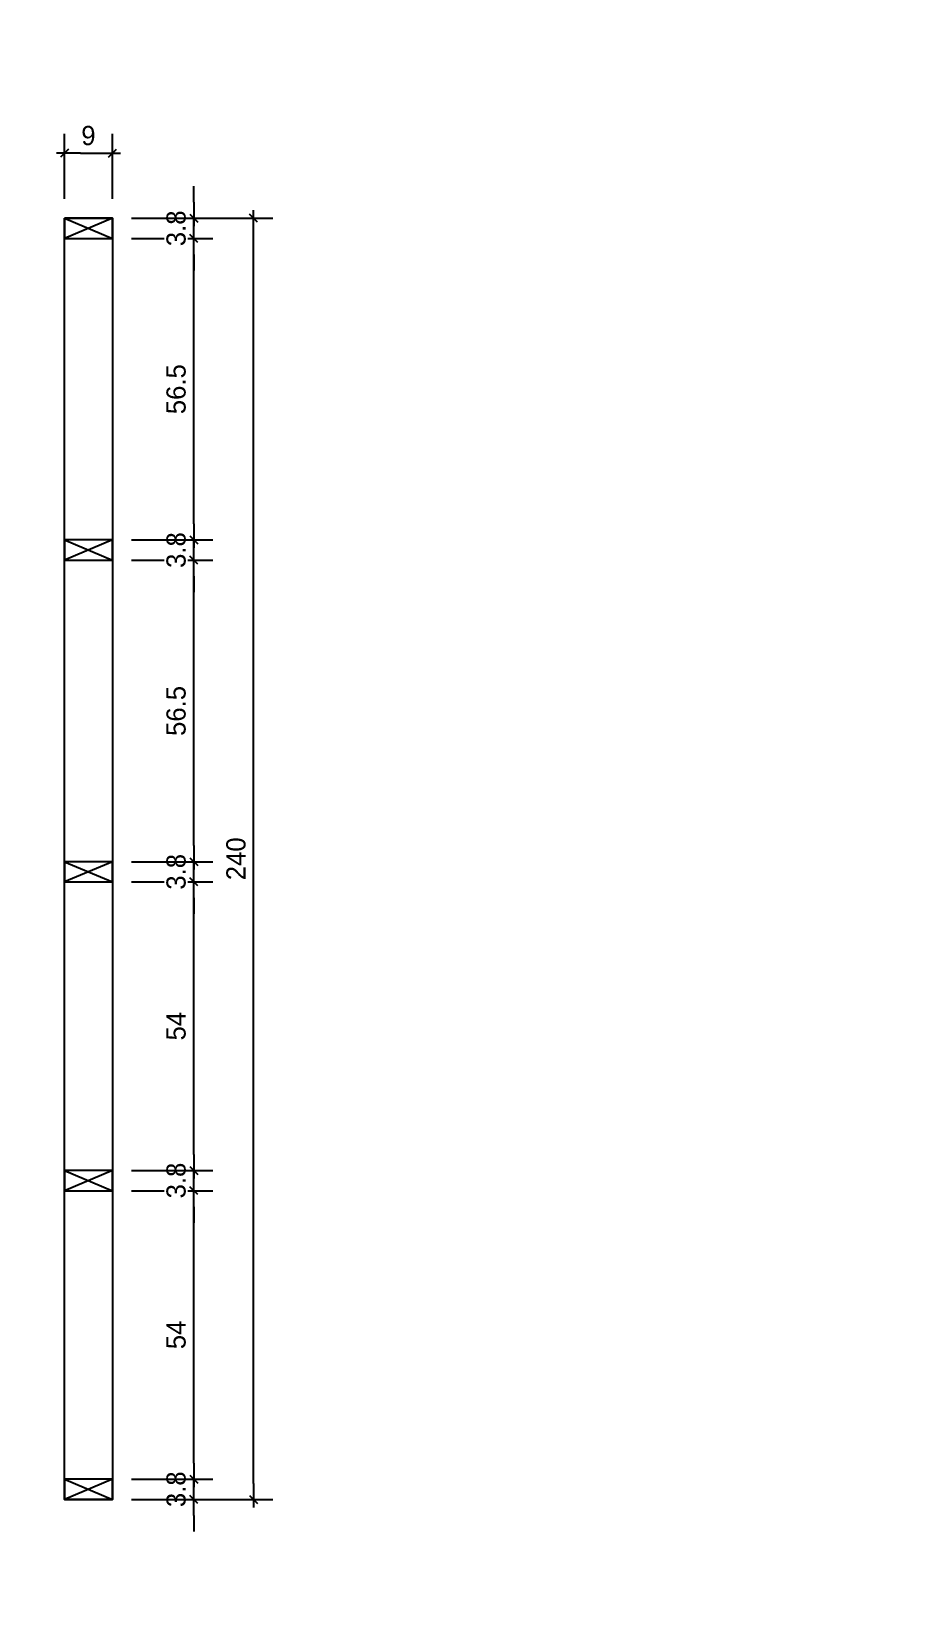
# Model space of a CAD drawing. Header units: millimetres. Extents: x 19458 to 19801, y 4351 to 4752.
# Drawn here: x 19561.114 to 19562.735, y 4504.776 to 4507.737 of the extents above; entities that cross this region are included whole.
import ezdxf

# ---------------------------------------------------------------- set-up
doc = ezdxf.new("R2010")
doc.units = ezdxf.units.MM
for name, color, linetype in [('0 @ 0.2', 7, 'Continuous'), ('cotas', 1, 'Continuous'), ('cotas @ 200', 1, 'Continuous'), ('cotas @ 300', 1, 'Continuous'), ('cotas @ 400', 1, 'Continuous'), ('cotas @ 500', 1, 'Continuous'), ('PANELES PARED', 2, 'Continuous')]:
    doc.layers.add(name, color=color, linetype=linetype)
doc.styles.add('century gothic', font='GOTHIC.TTF')
doc.styles.add('COTAS SMC', font='GOTHIC.TTF')
doc.dimstyles.new('ANOTATIVE 100 SMCONSTRUCCIONES', dxfattribs={"dimscale": 0, "dimtxt": 0.18, "dimasz": 0.15, "dimexe": 0.18, "dimexo": 0.09, "dimgap": 0.1, "dimtad": 1, "dimzin": 0, "dimdsep": 46, "dimtxsty": 'century gothic', "dimblk1": 'FLECHA1', "dimblk2": 'FLECHA1', "dimsah": 1, "dimcen": 0.18, "dimdle": 0.075, "dimclrd": 1, "dimclre": 1, "dimclrt": 2, "dimaunit": 1, "dimadec": 0, "dimazin": 0, "dimtfac": 0.7499999999999999, "dimtix": 1, "dimtmove": 2, "dimatfit": 3, "dimfxl": 0.09, "dimtvp": 1.5, "dimtfill": 1, "dimtolj": 1, "dimtzin": 0, "dimarcsym": 0})
doc.dimstyles.new('ANOTATIVE CM SMCONSTRUCCIONES', dxfattribs={"dimscale": 0, "dimtxt": 0.18, "dimasz": 0.15, "dimexe": 0.18, "dimexo": 0.18, "dimgap": 0.07, "dimtad": 1, "dimdec": 1, "dimlfac": 100, "dimdsep": 46, "dimtxsty": 'century gothic', "dimblk1": 'FLECHA1', "dimblk2": 'FLECHA1', "dimsah": 1, "dimcen": 0.18, "dimdle": 0.075, "dimclrd": 1, "dimclre": 1, "dimclrt": 2, "dimaunit": 1, "dimadec": 0, "dimazin": 2, "dimtfac": 0.7499999999999999, "dimtdec": 1, "dimtix": 1, "dimtmove": 2, "dimatfit": 3, "dimfxl": 0.09, "dimtvp": 1.5, "dimtfill": 1, "dimtolj": 1, "dimtzin": 0, "dimarcsym": 0})
doc.dimstyles.new('PIES SMCONSTRUCCIONES', dxfattribs={"dimscale": 0, "dimtxt": 0.18, "dimasz": 0.2, "dimexe": 0.18, "dimexo": 0, "dimgap": 0.1, "dimtad": 1, "dimdec": 0, "dimlfac": 39.3700787, "dimzin": 0, "dimdsep": 46, "dimlunit": 4, "dimtxsty": 'COTAS SMC', "dimblk1": 'FLECHA1', "dimblk2": 'FLECHA1', "dimsah": 1, "dimcen": 0.2, "dimdle": 0.075, "dimclrd": 1, "dimclre": 1, "dimclrt": 2, "dimaunit": 1, "dimadec": 0, "dimazin": 0, "dimtfac": 0.75, "dimtdec": 0, "dimtix": 1, "dimtmove": 2, "dimatfit": 3, "dimfxl": 0.09, "dimtvp": 1.5, "dimtfill": 1, "dimtolj": 1, "dimtzin": 0, "dimarcsym": 0})

# ---------------------------------------------------------------- blocks, each defined once
blk = doc.blocks.new('FLECHA1')
at = {"color": 4}
blk.add_line((-0.2461764230280465, -0.2480808452037593), (0.2480808452037602, 0.25), dxfattribs=at)
at = {"color": 1}
blk.add_line((-1, 0), (0.4961616904075186, 0), dxfattribs=at)
blk = doc.blocks.new('*D1729')
at = {"layer": 'cotas', "color": 1, "lineweight": -2, "transparency": 16777216}
for p, q in [((19614.32603827352, 4625.844823780141), (19614.32603827352, 4700.844823780141)), ((19570.98360808013, 4550.844823780141), (19524.32603827352, 4550.844823780141)), ((19614.32603827352, 4548.429823780133), (19614.32603827352, 4550.844823780141)), ((19570.53385970888, 4548.429823780133), (19524.32603827352, 4548.429823780133)), ((19614.32603827352, 4473.429823780133), (19614.32603827352, 4398.429823780133))]:
    blk.add_line(p, q, dxfattribs=at)
at = {"layer": 'Defpoints', "color": 0, "transparency": 16777216}
for p in [(19614.32603827352, 4550.844823780141), (19615.98360808013, 4550.844823780141), (19615.53385970888, 4548.429823780133)]:
    blk.add_point(p, dxfattribs=at)
at = {"layer": 'cotas', "color": 1, "lineweight": -2, "transparency": 16777216, "xscale": 75, "yscale": 75, "zscale": 75}
for p, rotation in [((19614.32603827352, 4550.844823780141), 270), ((19614.32603827352, 4548.429823780133), 90)]:
    blk.add_blockref('FLECHA1', p, dxfattribs=dict(at, rotation=rotation))
at = {"layer": 'cotas', "color": 2, "transparency": 16777216, "insert": (19517.33759503763, 4549.637323780141), "char_height": 90, "attachment_point": 5, "rotation": 90, "style": 'century gothic', "bg_fill": 3, "box_fill_scale": 1.1, "bg_fill_color": 256, "bg_fill_true_color": 13158600, "bg_fill_transparency": 0}
blk.add_mtext('\\A1;2.42', dxfattribs=at)
blk = doc.blocks.new('*D1758')
at = {"layer": 'cotas', "color": 1, "lineweight": -2, "transparency": 16777216}
for p, q in [((19614.32603827352, 4580.844823780141), (19614.32603827352, 4610.844823780141)), ((19597.98360808013, 4550.844823780141), (19578.32603827352, 4550.844823780141)), ((19614.32603827352, 4548.429823780133), (19614.32603827352, 4550.844823780141)), ((19597.53385970888, 4548.429823780133), (19578.32603827352, 4548.429823780133)), ((19614.32603827352, 4518.429823780133), (19614.32603827352, 4488.429823780133))]:
    blk.add_line(p, q, dxfattribs=at)
at = {"layer": 'Defpoints', "color": 0, "transparency": 16777216}
for p in [(19614.32603827352, 4550.844823780141), (19615.98360808013, 4550.844823780141), (19615.53385970888, 4548.429823780133)]:
    blk.add_point(p, dxfattribs=at)
at = {"layer": 'cotas', "color": 1, "lineweight": -2, "transparency": 16777216, "xscale": 30, "yscale": 30, "zscale": 30}
for p, rotation in [((19614.32603827352, 4550.844823780141), 270), ((19614.32603827352, 4548.429823780133), 90)]:
    blk.add_blockref('FLECHA1', p, dxfattribs=dict(at, rotation=rotation))
at = {"layer": 'cotas', "color": 2, "transparency": 16777216, "insert": (19575.53066097917, 4549.637323780141), "char_height": 36, "attachment_point": 5, "rotation": 90, "style": 'century gothic', "bg_fill": 3, "box_fill_scale": 1.1, "bg_fill_color": 256, "bg_fill_true_color": 13158600, "bg_fill_transparency": 0}
blk.add_mtext('\\A1;2.42', dxfattribs=at)
blk = doc.blocks.new('*D1775')
at = {"layer": 'cotas', "color": 1, "lineweight": -2, "transparency": 16777216}
for p, q in [((19614.32603827352, 4595.844823780141), (19614.32603827352, 4640.844823780141)), ((19588.98360808013, 4550.844823780141), (19560.32603827352, 4550.844823780141)), ((19614.32603827352, 4548.429823780133), (19614.32603827352, 4550.844823780141)), ((19588.53385970888, 4548.429823780133), (19560.32603827352, 4548.429823780133)), ((19614.32603827352, 4503.429823780133), (19614.32603827352, 4458.429823780133))]:
    blk.add_line(p, q, dxfattribs=at)
at = {"layer": 'Defpoints', "color": 0, "transparency": 16777216}
for p in [(19614.32603827352, 4550.844823780141), (19615.98360808013, 4550.844823780141), (19615.53385970888, 4548.429823780133)]:
    blk.add_point(p, dxfattribs=at)
at = {"layer": 'cotas', "color": 1, "lineweight": -2, "transparency": 16777216, "xscale": 45, "yscale": 45, "zscale": 45}
for p, rotation in [((19614.32603827352, 4550.844823780141), 270), ((19614.32603827352, 4548.429823780133), 90)]:
    blk.add_blockref('FLECHA1', p, dxfattribs=dict(at, rotation=rotation))
at = {"layer": 'cotas', "color": 2, "transparency": 16777216, "insert": (19556.13297233199, 4549.637323780141), "char_height": 54, "attachment_point": 5, "rotation": 90, "style": 'century gothic', "bg_fill": 3, "box_fill_scale": 1.1, "bg_fill_color": 256, "bg_fill_true_color": 13158600, "bg_fill_transparency": 0}
blk.add_mtext('\\A1;2.42', dxfattribs=at)
blk = doc.blocks.new('*D1781')
at = {"layer": 'cotas', "color": 1, "lineweight": -2, "transparency": 16777216}
for p, q in [((19614.32603827352, 4610.844823780141), (19614.32603827352, 4670.844823780141)), ((19579.98360808013, 4550.844823780141), (19542.32603827352, 4550.844823780141)), ((19614.32603827352, 4548.429823780133), (19614.32603827352, 4550.844823780141)), ((19579.53385970888, 4548.429823780133), (19542.32603827352, 4548.429823780133)), ((19614.32603827352, 4488.429823780133), (19614.32603827352, 4428.429823780133))]:
    blk.add_line(p, q, dxfattribs=at)
at = {"layer": 'Defpoints', "color": 0, "transparency": 16777216}
for p in [(19614.32603827352, 4550.844823780141), (19615.98360808013, 4550.844823780141), (19615.53385970888, 4548.429823780133)]:
    blk.add_point(p, dxfattribs=at)
at = {"layer": 'cotas', "color": 1, "lineweight": -2, "transparency": 16777216, "xscale": 60, "yscale": 60, "zscale": 60}
for p, rotation in [((19614.32603827352, 4550.844823780141), 270), ((19614.32603827352, 4548.429823780133), 90)]:
    blk.add_blockref('FLECHA1', p, dxfattribs=dict(at, rotation=rotation))
at = {"layer": 'cotas', "color": 2, "transparency": 16777216, "insert": (19536.73528368481, 4549.637323780141), "char_height": 72, "attachment_point": 5, "rotation": 90, "style": 'century gothic', "bg_fill": 3, "box_fill_scale": 1.1, "bg_fill_color": 256, "bg_fill_true_color": 13158600, "bg_fill_transparency": 0}
blk.add_mtext('\\A1;2.42', dxfattribs=at)
blk = doc.blocks.new('*D1784')
at = {"layer": 'cotas', "color": 1, "lineweight": -2, "transparency": 16777216}
for p, q in [((19620.01280604143, 4651.753346359425), (19620.01280604143, 4751.753346359425)), ((19620.41684630451, 4551.753346359425), (19530.01280604143, 4551.753346359425)), ((19620.01280604143, 4550.533346359425), (19620.01280604143, 4551.753346359425)), ((19620.41684630451, 4550.533346359425), (19530.01280604143, 4550.533346359425)), ((19620.01280604143, 4450.533346359425), (19620.01280604143, 4350.533346359425))]:
    blk.add_line(p, q, dxfattribs=at)
at = {"layer": 'Defpoints', "color": 0, "transparency": 16777216}
for p in [(19620.01280604143, 4551.753346359425), (19620.41684630451, 4551.753346359425), (19620.41684630451, 4550.533346359425)]:
    blk.add_point(p, dxfattribs=at)
at = {"layer": 'cotas', "color": 1, "lineweight": -2, "transparency": 16777216, "xscale": 100, "yscale": 100, "zscale": 100}
for p, rotation in [((19620.01280604143, 4551.753346359425), 270), ((19620.01280604143, 4550.533346359425), 90)]:
    blk.add_blockref('FLECHA1', p, dxfattribs=dict(at, rotation=rotation))
at = {"layer": 'cotas', "color": 2, "transparency": 16777216, "insert": (19523.88092296869, 4551.143346359429), "char_height": 90, "attachment_point": 5, "rotation": 90, "style": 'COTAS SMC', "bg_fill": 3, "box_fill_scale": 1.1, "bg_fill_color": 256, "bg_fill_true_color": 13158600, "bg_fill_transparency": 0}
blk.add_mtext("\\A1;4'", dxfattribs=at)
blk = doc.blocks.new('PZ1')
at = {"layer": 'PANELES PARED'}
for p, q in [((19503.98628788956, 4507.84946033416), (19504.02428788956, 4507.759460334159)), ((19503.98628788956, 4507.759460334159), (19504.02428788956, 4507.84946033416))]:
    blk.add_line(p, q, dxfattribs=at)
blk.add_lwpolyline([(19503.98628788956, 4507.759460334159), (19504.02428788956, 4507.759460334159), (19504.02428788956, 4507.84946033416), (19503.98628788956, 4507.84946033416)], close=True, dxfattribs=at)
blk = doc.blocks.new('*D610')
at = {"color": 1, "lineweight": -2, "transparency": 16777216}
for p, q in [((19561.41724041682, 4505.055261667387), (19561.41724041682, 4505.085261667387)), ((19561.30097218472, 4505.025261667387), (19561.45324041682, 4505.025261667387)), ((19561.41724041682, 4504.987261667383), (19561.41724041682, 4505.025261667387)), ((19561.30097218472, 4504.987261667383), (19561.45324041682, 4504.987261667383)), ((19561.41724041682, 4504.957261667383), (19561.41724041682, 4504.927261667382))]:
    blk.add_line(p, q, dxfattribs=at)
at = {"layer": 'Defpoints', "color": 0, "transparency": 16777216}
for p in [(19561.26497218472, 4505.025261667387), (19561.26497218472, 4504.987261667383)]:
    blk.add_point(p, dxfattribs=at)
at = {"color": 1, "lineweight": -2, "transparency": 16777216, "xscale": 0.03, "yscale": 0.03, "zscale": 0.03}
for p, rotation in [((19561.41724041682, 4505.025261667387), 270), ((19561.41724041682, 4504.987261667383), 90)]:
    blk.add_blockref('FLECHA1', p, dxfattribs=dict(at, rotation=rotation))
at = {"color": 2, "transparency": 16777216, "insert": (19561.38433491036, 4505.006261667389), "char_height": 0.036, "attachment_point": 5, "rotation": 90, "style": 'century gothic', "bg_fill": 3, "box_fill_scale": 1.1, "bg_fill_color": 256, "bg_fill_true_color": 13158600, "bg_fill_transparency": 0}
blk.add_mtext('\\A1;3.8', dxfattribs=at)
at = {"layer": 'Defpoints', "color": 0, "transparency": 16777216}
blk.add_point((19561.41724041682, 4505.025261667387), dxfattribs=at)
blk = doc.blocks.new('*D611')
at = {"color": 1, "lineweight": -2, "transparency": 16777216}
for p, q in [((19561.30097218472, 4505.56556166738), (19561.45324041682, 4505.56556166738)), ((19561.41724041682, 4505.055261667387), (19561.41724041682, 4505.535561667381)), ((19561.30097218472, 4505.025261667387), (19561.45324041682, 4505.025261667387))]:
    blk.add_line(p, q, dxfattribs=at)
at = {"layer": 'Defpoints', "color": 0, "transparency": 16777216}
for p in [(19561.26497218472, 4505.56556166738), (19561.41724041682, 4505.56556166738), (19561.26497218472, 4505.025261667387)]:
    blk.add_point(p, dxfattribs=at)
at = {"color": 1, "lineweight": -2, "transparency": 16777216, "xscale": 0.03, "yscale": 0.03, "zscale": 0.03}
for p, rotation in [((19561.41724041682, 4505.56556166738), 90), ((19561.41724041682, 4505.025261667387), 270)]:
    blk.add_blockref('FLECHA1', p, dxfattribs=dict(at, rotation=rotation))
at = {"color": 2, "transparency": 16777216, "insert": (19561.38433491036, 4505.295411667387), "char_height": 0.036, "attachment_point": 5, "rotation": 90, "style": 'century gothic', "bg_fill": 3, "box_fill_scale": 1.1, "bg_fill_color": 256, "bg_fill_true_color": 13158600, "bg_fill_transparency": 0}
blk.add_mtext('\\A1;54', dxfattribs=at)
blk = doc.blocks.new('*D612')
at = {"color": 1, "lineweight": -2, "transparency": 16777216}
for p, q in [((19561.41724041682, 4505.633561667382), (19561.41724041682, 4505.663561667383)), ((19561.30097218472, 4505.603561667383), (19561.45324041682, 4505.603561667383)), ((19561.41724041682, 4505.56556166738), (19561.41724041682, 4505.603561667383)), ((19561.30097218472, 4505.56556166738), (19561.45324041682, 4505.56556166738)), ((19561.41724041682, 4505.535561667381), (19561.41724041682, 4505.50556166738))]:
    blk.add_line(p, q, dxfattribs=at)
at = {"layer": 'Defpoints', "color": 0, "transparency": 16777216}
for p in [(19561.26497218472, 4505.603561667383), (19561.26497218472, 4505.56556166738)]:
    blk.add_point(p, dxfattribs=at)
at = {"color": 1, "lineweight": -2, "transparency": 16777216, "xscale": 0.03, "yscale": 0.03, "zscale": 0.03}
for p, rotation in [((19561.41724041682, 4505.603561667383), 270), ((19561.41724041682, 4505.56556166738), 90)]:
    blk.add_blockref('FLECHA1', p, dxfattribs=dict(at, rotation=rotation))
at = {"color": 2, "transparency": 16777216, "insert": (19561.38433491036, 4505.584561667385), "char_height": 0.036, "attachment_point": 5, "rotation": 90, "style": 'century gothic', "bg_fill": 3, "box_fill_scale": 1.1, "bg_fill_color": 256, "bg_fill_true_color": 13158600, "bg_fill_transparency": 0}
blk.add_mtext('\\A1;3.8', dxfattribs=at)
at = {"layer": 'Defpoints', "color": 0, "transparency": 16777216}
blk.add_point((19561.41724041682, 4505.603561667383), dxfattribs=at)
blk = doc.blocks.new('*D613')
at = {"color": 1, "lineweight": -2, "transparency": 16777216}
for p, q in [((19561.30097218472, 4506.143861667381), (19561.45324041682, 4506.143861667381)), ((19561.41724041682, 4505.633561667382), (19561.41724041682, 4506.113861667382)), ((19561.30097218472, 4505.603561667383), (19561.45324041682, 4505.603561667383))]:
    blk.add_line(p, q, dxfattribs=at)
at = {"layer": 'Defpoints', "color": 0, "transparency": 16777216}
for p in [(19561.26497218472, 4506.143861667381), (19561.41724041682, 4506.143861667381), (19561.26497218472, 4505.603561667383)]:
    blk.add_point(p, dxfattribs=at)
at = {"color": 1, "lineweight": -2, "transparency": 16777216, "xscale": 0.03, "yscale": 0.03, "zscale": 0.03}
for p, rotation in [((19561.41724041682, 4506.143861667381), 90), ((19561.41724041682, 4505.603561667383), 270)]:
    blk.add_blockref('FLECHA1', p, dxfattribs=dict(at, rotation=rotation))
at = {"color": 2, "transparency": 16777216, "insert": (19561.38433491036, 4505.873711667386), "char_height": 0.036, "attachment_point": 5, "rotation": 90, "style": 'century gothic', "bg_fill": 3, "box_fill_scale": 1.1, "bg_fill_color": 256, "bg_fill_true_color": 13158600, "bg_fill_transparency": 0}
blk.add_mtext('\\A1;54', dxfattribs=at)
blk = doc.blocks.new('*D614')
at = {"color": 1, "lineweight": -2, "transparency": 16777216}
for p, q in [((19561.41724041682, 4506.211861667383), (19561.41724041682, 4506.241861667384)), ((19561.30097218472, 4506.181861667384), (19561.45324041682, 4506.181861667384)), ((19561.41724041682, 4506.143861667381), (19561.41724041682, 4506.181861667384)), ((19561.30097218472, 4506.143861667381), (19561.45324041682, 4506.143861667381)), ((19561.41724041682, 4506.113861667382), (19561.41724041682, 4506.083861667381))]:
    blk.add_line(p, q, dxfattribs=at)
at = {"layer": 'Defpoints', "color": 0, "transparency": 16777216}
for p in [(19561.26497218472, 4506.181861667384), (19561.26497218472, 4506.143861667381)]:
    blk.add_point(p, dxfattribs=at)
at = {"color": 1, "lineweight": -2, "transparency": 16777216, "xscale": 0.03, "yscale": 0.03, "zscale": 0.03}
for p, rotation in [((19561.41724041682, 4506.181861667384), 270), ((19561.41724041682, 4506.143861667381), 90)]:
    blk.add_blockref('FLECHA1', p, dxfattribs=dict(at, rotation=rotation))
at = {"color": 2, "transparency": 16777216, "insert": (19561.38433491036, 4506.162861667386), "char_height": 0.036, "attachment_point": 5, "rotation": 90, "style": 'century gothic', "bg_fill": 3, "box_fill_scale": 1.1, "bg_fill_color": 256, "bg_fill_true_color": 13158600, "bg_fill_transparency": 0}
blk.add_mtext('\\A1;3.8', dxfattribs=at)
at = {"layer": 'Defpoints', "color": 0, "transparency": 16777216}
blk.add_point((19561.41724041682, 4506.181861667384), dxfattribs=at)
blk = doc.blocks.new('*D615')
at = {"color": 1, "lineweight": -2, "transparency": 16777216}
for p, q in [((19561.30097218472, 4506.746561667381), (19561.45324041682, 4506.746561667381)), ((19561.41724041682, 4506.211861667383), (19561.41724041682, 4506.716561667381)), ((19561.30097218472, 4506.181861667384), (19561.45324041682, 4506.181861667384))]:
    blk.add_line(p, q, dxfattribs=at)
at = {"layer": 'Defpoints', "color": 0, "transparency": 16777216}
for p in [(19561.26497218472, 4506.746561667381), (19561.41724041682, 4506.746561667381), (19561.26497218472, 4506.181861667384)]:
    blk.add_point(p, dxfattribs=at)
at = {"color": 1, "lineweight": -2, "transparency": 16777216, "xscale": 0.03, "yscale": 0.03, "zscale": 0.03}
for p, rotation in [((19561.41724041682, 4506.746561667381), 90), ((19561.41724041682, 4506.181861667384), 270)]:
    blk.add_blockref('FLECHA1', p, dxfattribs=dict(at, rotation=rotation))
at = {"color": 2, "transparency": 16777216, "insert": (19561.38433491036, 4506.464211667386), "char_height": 0.036, "attachment_point": 5, "rotation": 90, "style": 'century gothic', "bg_fill": 3, "box_fill_scale": 1.1, "bg_fill_color": 256, "bg_fill_true_color": 13158600, "bg_fill_transparency": 0}
blk.add_mtext('\\A1;56.5', dxfattribs=at)
blk = doc.blocks.new('*D616')
at = {"color": 1, "lineweight": -2, "transparency": 16777216}
for p, q in [((19561.41724041682, 4506.814561667385), (19561.41724041682, 4506.844561667385)), ((19561.30097218472, 4506.784561667385), (19561.45324041682, 4506.784561667385)), ((19561.41724041682, 4506.746561667381), (19561.41724041682, 4506.784561667385)), ((19561.30097218472, 4506.746561667381), (19561.45324041682, 4506.746561667381)), ((19561.41724041682, 4506.716561667381), (19561.41724041682, 4506.68656166738))]:
    blk.add_line(p, q, dxfattribs=at)
at = {"layer": 'Defpoints', "color": 0, "transparency": 16777216}
for p in [(19561.26497218472, 4506.784561667385), (19561.26497218472, 4506.746561667381)]:
    blk.add_point(p, dxfattribs=at)
at = {"color": 1, "lineweight": -2, "transparency": 16777216, "xscale": 0.03, "yscale": 0.03, "zscale": 0.03}
for p, rotation in [((19561.41724041682, 4506.784561667385), 270), ((19561.41724041682, 4506.746561667381), 90)]:
    blk.add_blockref('FLECHA1', p, dxfattribs=dict(at, rotation=rotation))
at = {"color": 2, "transparency": 16777216, "insert": (19561.38433491036, 4506.765561667386), "char_height": 0.036, "attachment_point": 5, "rotation": 90, "style": 'century gothic', "bg_fill": 3, "box_fill_scale": 1.1, "bg_fill_color": 256, "bg_fill_true_color": 13158600, "bg_fill_transparency": 0}
blk.add_mtext('\\A1;3.8', dxfattribs=at)
at = {"layer": 'Defpoints', "color": 0, "transparency": 16777216}
blk.add_point((19561.41724041682, 4506.784561667385), dxfattribs=at)
blk = doc.blocks.new('*D617')
at = {"color": 1, "lineweight": -2, "transparency": 16777216}
for p, q in [((19561.30097218472, 4507.34926166738), (19561.45324041682, 4507.34926166738)), ((19561.41724041682, 4506.814561667385), (19561.41724041682, 4507.31926166738)), ((19561.30097218472, 4506.784561667385), (19561.45324041682, 4506.784561667385))]:
    blk.add_line(p, q, dxfattribs=at)
at = {"layer": 'Defpoints', "color": 0, "transparency": 16777216}
for p in [(19561.26497218472, 4507.34926166738), (19561.41724041682, 4507.34926166738), (19561.26497218472, 4506.784561667385)]:
    blk.add_point(p, dxfattribs=at)
at = {"color": 1, "lineweight": -2, "transparency": 16777216, "xscale": 0.03, "yscale": 0.03, "zscale": 0.03}
for p, rotation in [((19561.41724041682, 4507.34926166738), 90), ((19561.41724041682, 4506.784561667385), 270)]:
    blk.add_blockref('FLECHA1', p, dxfattribs=dict(at, rotation=rotation))
at = {"color": 2, "transparency": 16777216, "insert": (19561.38433491036, 4507.066911667386), "char_height": 0.036, "attachment_point": 5, "rotation": 90, "style": 'century gothic', "bg_fill": 3, "box_fill_scale": 1.1, "bg_fill_color": 256, "bg_fill_true_color": 13158600, "bg_fill_transparency": 0}
blk.add_mtext('\\A1;56.5', dxfattribs=at)
blk = doc.blocks.new('*D618')
at = {"color": 1, "lineweight": -2, "transparency": 16777216}
for p, q in [((19561.41724041682, 4507.417261667384), (19561.41724041682, 4507.447261667385)), ((19561.30097218472, 4507.387261667384), (19561.45324041682, 4507.387261667384)), ((19561.41724041682, 4507.34926166738), (19561.41724041682, 4507.387261667384)), ((19561.30097218472, 4507.34926166738), (19561.45324041682, 4507.34926166738)), ((19561.41724041682, 4507.31926166738), (19561.41724041682, 4507.28926166738))]:
    blk.add_line(p, q, dxfattribs=at)
at = {"layer": 'Defpoints', "color": 0, "transparency": 16777216}
for p in [(19561.26497218472, 4507.387261667384), (19561.26497218472, 4507.34926166738)]:
    blk.add_point(p, dxfattribs=at)
at = {"color": 1, "lineweight": -2, "transparency": 16777216, "xscale": 0.03, "yscale": 0.03, "zscale": 0.03}
for p, rotation in [((19561.41724041682, 4507.387261667384), 270), ((19561.41724041682, 4507.34926166738), 90)]:
    blk.add_blockref('FLECHA1', p, dxfattribs=dict(at, rotation=rotation))
at = {"color": 2, "transparency": 16777216, "insert": (19561.38433491036, 4507.368261667386), "char_height": 0.036, "attachment_point": 5, "rotation": 90, "style": 'century gothic', "bg_fill": 3, "box_fill_scale": 1.1, "bg_fill_color": 256, "bg_fill_true_color": 13158600, "bg_fill_transparency": 0}
blk.add_mtext('\\A1;3.8', dxfattribs=at)
at = {"layer": 'Defpoints', "color": 0, "transparency": 16777216}
blk.add_point((19561.41724041682, 4507.387261667384), dxfattribs=at)
blk = doc.blocks.new('*D619')
at = {"color": 1, "lineweight": -2, "transparency": 16777216}
for p, q in [((19561.30097218472, 4507.387261667383), (19561.56543844658, 4507.387261667383)), ((19561.52943844658, 4505.017261667382), (19561.52943844658, 4507.357261667383)), ((19561.30097218472, 4504.987261667382), (19561.56543844658, 4504.987261667382))]:
    blk.add_line(p, q, dxfattribs=at)
at = {"layer": 'Defpoints', "color": 0, "transparency": 16777216}
for p in [(19561.26497218472, 4507.387261667383), (19561.52943844658, 4507.387261667383), (19561.26497218472, 4504.987261667382)]:
    blk.add_point(p, dxfattribs=at)
at = {"color": 1, "lineweight": -2, "transparency": 16777216, "xscale": 0.03, "yscale": 0.03, "zscale": 0.03}
for p, rotation in [((19561.52943844658, 4507.387261667383), 90), ((19561.52943844658, 4504.987261667382), 270)]:
    blk.add_blockref('FLECHA1', p, dxfattribs=dict(at, rotation=rotation))
at = {"color": 2, "transparency": 16777216, "insert": (19561.49653294012, 4506.187261667385), "char_height": 0.036, "attachment_point": 5, "rotation": 90, "style": 'century gothic', "bg_fill": 3, "box_fill_scale": 1.1, "bg_fill_color": 256, "bg_fill_true_color": 13158600, "bg_fill_transparency": 0}
blk.add_mtext('\\A1;240', dxfattribs=at)
blk = doc.blocks.new('*D620')
at = {"color": 1, "lineweight": -2, "transparency": 16777216}
for p, q in [((19561.17497218472, 4507.423261667381), (19561.17497218472, 4507.544967750562)), ((19561.26497218472, 4507.423261667381), (19561.26497218472, 4507.544967750562)), ((19561.20497218472, 4507.508967750562), (19561.23497218472, 4507.508967750562))]:
    blk.add_line(p, q, dxfattribs=at)
at = {"layer": 'Defpoints', "color": 0, "transparency": 16777216}
for p in [(19561.26497218472, 4507.508967750562), (19561.17497218472, 4507.387261667381), (19561.26497218472, 4507.387261667381)]:
    blk.add_point(p, dxfattribs=at)
at = {"color": 1, "lineweight": -2, "transparency": 16777216, "xscale": 0.03, "yscale": 0.03, "zscale": 0.03, "rotation": 180}
blk.add_blockref('FLECHA1', (19561.17497218472, 4507.508967750562), dxfattribs=at)
at = {"color": 1, "lineweight": -2, "transparency": 16777216, "xscale": 0.03, "yscale": 0.03, "zscale": 0.03}
blk.add_blockref('FLECHA1', (19561.26497218472, 4507.508967750562), dxfattribs=at)
at = {"color": 2, "transparency": 16777216, "insert": (19561.21997218472, 4507.541873257021), "char_height": 0.036, "attachment_point": 5, "style": 'century gothic', "bg_fill": 3, "box_fill_scale": 1.1, "bg_fill_color": 256, "bg_fill_true_color": 13158600, "bg_fill_transparency": 0}
blk.add_mtext('\\A1;9', dxfattribs=at)
blk = doc.blocks.new('*U1906')
at = {"layer": 'cotas @ 500'}
dim = blk.add_linear_dim(base=(19614.32603827352, 4550.844823780141), p1=(19615.53385970888, 4548.429823780133), p2=(19615.98360808013, 4550.844823780141), angle=90, dimstyle='ANOTATIVE 100 SMCONSTRUCCIONES', override={"dimscale": 500, "dimtix": 1, "dimtofl": 1, "dimtmove": 1, "dimatfit": 1}, dxfattribs=at)
dim.commit()
dim.dimension.update_dxf_attribs({"geometry": '*D1729', "text_midpoint": (19517.33759503763, 4549.637323780141)})
at = {"layer": 'cotas @ 200'}
dim = blk.add_linear_dim(base=(19614.32603827352, 4550.844823780141), p1=(19615.53385970888, 4548.429823780133), p2=(19615.98360808013, 4550.844823780141), angle=90, dimstyle='ANOTATIVE 100 SMCONSTRUCCIONES', override={"dimscale": 200, "dimtix": 1, "dimtofl": 1, "dimtmove": 1, "dimatfit": 1}, dxfattribs=at)
dim.commit()
dim.dimension.update_dxf_attribs({"geometry": '*D1758', "text_midpoint": (19575.53066097917, 4549.637323780141)})
at = {"layer": 'cotas @ 300'}
dim = blk.add_linear_dim(base=(19614.32603827352, 4550.844823780141), p1=(19615.53385970888, 4548.429823780133), p2=(19615.98360808013, 4550.844823780141), angle=90, dimstyle='ANOTATIVE 100 SMCONSTRUCCIONES', override={"dimscale": 300, "dimtix": 1, "dimtofl": 1, "dimtmove": 1, "dimatfit": 1}, dxfattribs=at)
dim.commit()
dim.dimension.update_dxf_attribs({"geometry": '*D1775', "text_midpoint": (19556.13297233199, 4549.637323780141)})
at = {"layer": 'cotas @ 400'}
dim = blk.add_linear_dim(base=(19614.32603827352, 4550.844823780141), p1=(19615.53385970888, 4548.429823780133), p2=(19615.98360808013, 4550.844823780141), angle=90, dimstyle='ANOTATIVE 100 SMCONSTRUCCIONES', override={"dimscale": 400, "dimtix": 1, "dimtofl": 1, "dimtmove": 1, "dimatfit": 1}, dxfattribs=at)
dim.commit()
dim.dimension.update_dxf_attribs({"geometry": '*D1781', "text_midpoint": (19536.73528368481, 4549.637323780141)})
blk = doc.blocks.new('*U1908')
at = {"layer": 'cotas @ 500'}
dim = blk.add_linear_dim(base=(19620.01280604143, 4551.753346359425), p1=(19620.41684630451, 4550.533346359425), p2=(19620.41684630451, 4551.753346359425), angle=90, dimstyle='PIES SMCONSTRUCCIONES', override={"dimscale": 500, "dimtix": 1, "dimtofl": 1, "dimtmove": 2, "dimatfit": 3}, dxfattribs=at)
dim.commit()
dim.dimension.update_dxf_attribs({"geometry": '*D1784', "text_midpoint": (19523.88092296869, 4551.143346359429)})

msp = doc.modelspace()

# ---------------------------------------------------------------- block references
at = {"layer": 'cotas'}
msp.add_blockref('*U1906', (0, 0), dxfattribs=at)

# ---------------------------------------------------------------- next in the draw order: block references
msp.add_blockref('*U1908', (0, 0), dxfattribs=at)

# ---------------------------------------------------------------- next in the draw order: linework, layer by layer
at = {"layer": 'PANELES PARED'}
msp.add_lwpolyline([(19561.17497218472, 4507.387261667381), (19561.26497218472, 4507.387261667381), (19561.26497218472, 4504.987261667382), (19561.17497218472, 4504.987261667382)], close=True, dxfattribs=at)

# ---------------------------------------------------------------- next in the draw order: block references
at = {"rotation": 270}
for p in [(15053.41551185056, 24011.37354955695), (15053.41551185056, 24010.77084955695), (15053.41551185056, 24010.16814955695), (15053.41551185056, 24009.58984955695), (15053.41551185056, 24009.01154955695)]:
    msp.add_blockref('PZ1', p, dxfattribs=at)

# ---------------------------------------------------------------- next in the draw order: dimensions: what is measured, and where the dimension line sits
at = {"layer": '0 @ 0.2'}
dim = msp.add_linear_dim(base=(19561.41724041682, 4505.025261667387), p1=(19561.26497218472, 4504.987261667383), p2=(19561.26497218472, 4505.025261667387), angle=90, dimstyle='ANOTATIVE CM SMCONSTRUCCIONES', override={"dimscale": 0.2, "dimtix": 1, "dimtofl": 1, "dimtmove": 2, "dimatfit": 3}, dxfattribs=at)
dim.commit()
dim.dimension.update_dxf_attribs({"geometry": '*D610', "text_midpoint": (19561.38433491036, 4505.006261667389)})

# ---------------------------------------------------------------- next in the draw order: dimensions: what is measured, and where the dimension line sits
dim = msp.add_linear_dim(base=(19561.41724041682, 4505.56556166738), p1=(19561.26497218472, 4505.025261667387), p2=(19561.26497218472, 4505.56556166738), angle=90, dimstyle='ANOTATIVE CM SMCONSTRUCCIONES', override={"dimscale": 0.2, "dimtix": 1, "dimtofl": 1, "dimtmove": 2, "dimatfit": 3}, dxfattribs=at)
dim.commit()
dim.dimension.update_dxf_attribs({"geometry": '*D611', "text_midpoint": (19561.38433491036, 4505.295411667387)})

# ---------------------------------------------------------------- next in the draw order: dimensions: what is measured, and where the dimension line sits
dim = msp.add_linear_dim(base=(19561.41724041682, 4505.603561667383), p1=(19561.26497218472, 4505.56556166738), p2=(19561.26497218472, 4505.603561667383), angle=90, dimstyle='ANOTATIVE CM SMCONSTRUCCIONES', override={"dimscale": 0.2, "dimtix": 1, "dimtofl": 1, "dimtmove": 2, "dimatfit": 3}, dxfattribs=at)
dim.commit()
dim.dimension.update_dxf_attribs({"geometry": '*D612', "text_midpoint": (19561.38433491036, 4505.584561667385)})

# ---------------------------------------------------------------- next in the draw order: dimensions: what is measured, and where the dimension line sits
dim = msp.add_linear_dim(base=(19561.41724041682, 4506.143861667381), p1=(19561.26497218472, 4505.603561667383), p2=(19561.26497218472, 4506.143861667381), angle=90, dimstyle='ANOTATIVE CM SMCONSTRUCCIONES', override={"dimscale": 0.2, "dimtix": 1, "dimtofl": 1, "dimtmove": 2, "dimatfit": 3}, dxfattribs=at)
dim.commit()
dim.dimension.update_dxf_attribs({"geometry": '*D613', "text_midpoint": (19561.38433491036, 4505.873711667386)})

# ---------------------------------------------------------------- next in the draw order: dimensions: what is measured, and where the dimension line sits
dim = msp.add_linear_dim(base=(19561.41724041682, 4506.181861667384), p1=(19561.26497218472, 4506.143861667381), p2=(19561.26497218472, 4506.181861667384), angle=90, dimstyle='ANOTATIVE CM SMCONSTRUCCIONES', override={"dimscale": 0.2, "dimtix": 1, "dimtofl": 1, "dimtmove": 2, "dimatfit": 3}, dxfattribs=at)
dim.commit()
dim.dimension.update_dxf_attribs({"geometry": '*D614', "text_midpoint": (19561.38433491036, 4506.162861667386)})

# ---------------------------------------------------------------- next in the draw order: dimensions: what is measured, and where the dimension line sits
dim = msp.add_linear_dim(base=(19561.41724041682, 4506.746561667381), p1=(19561.26497218472, 4506.181861667384), p2=(19561.26497218472, 4506.746561667381), angle=90, dimstyle='ANOTATIVE CM SMCONSTRUCCIONES', override={"dimscale": 0.2, "dimtix": 1, "dimtofl": 1, "dimtmove": 2, "dimatfit": 3}, dxfattribs=at)
dim.commit()
dim.dimension.update_dxf_attribs({"geometry": '*D615', "text_midpoint": (19561.38433491036, 4506.464211667386)})

# ---------------------------------------------------------------- next in the draw order: dimensions: what is measured, and where the dimension line sits
dim = msp.add_linear_dim(base=(19561.41724041682, 4506.784561667385), p1=(19561.26497218472, 4506.746561667381), p2=(19561.26497218472, 4506.784561667385), angle=90, dimstyle='ANOTATIVE CM SMCONSTRUCCIONES', override={"dimscale": 0.2, "dimtix": 1, "dimtofl": 1, "dimtmove": 2, "dimatfit": 3}, dxfattribs=at)
dim.commit()
dim.dimension.update_dxf_attribs({"geometry": '*D616', "text_midpoint": (19561.38433491036, 4506.765561667386)})

# ---------------------------------------------------------------- next in the draw order: dimensions: what is measured, and where the dimension line sits
dim = msp.add_linear_dim(base=(19561.41724041682, 4507.34926166738), p1=(19561.26497218472, 4506.784561667385), p2=(19561.26497218472, 4507.34926166738), angle=90, dimstyle='ANOTATIVE CM SMCONSTRUCCIONES', override={"dimscale": 0.2, "dimtix": 1, "dimtofl": 1, "dimtmove": 2, "dimatfit": 3}, dxfattribs=at)
dim.commit()
dim.dimension.update_dxf_attribs({"geometry": '*D617', "text_midpoint": (19561.38433491036, 4507.066911667386)})

# ---------------------------------------------------------------- next in the draw order: dimensions: what is measured, and where the dimension line sits
dim = msp.add_linear_dim(base=(19561.41724041682, 4507.387261667384), p1=(19561.26497218472, 4507.34926166738), p2=(19561.26497218472, 4507.387261667384), angle=90, dimstyle='ANOTATIVE CM SMCONSTRUCCIONES', override={"dimscale": 0.2, "dimtix": 1, "dimtofl": 1, "dimtmove": 2, "dimatfit": 3}, dxfattribs=at)
dim.commit()
dim.dimension.update_dxf_attribs({"geometry": '*D618', "text_midpoint": (19561.38433491036, 4507.368261667386)})

# ---------------------------------------------------------------- next in the draw order: dimensions: what is measured, and where the dimension line sits
dim = msp.add_linear_dim(base=(19561.52943844658, 4507.387261667383), p1=(19561.26497218472, 4504.987261667382), p2=(19561.26497218472, 4507.387261667383), angle=90, dimstyle='ANOTATIVE CM SMCONSTRUCCIONES', override={"dimscale": 0.2, "dimtix": 1, "dimtofl": 1, "dimtmove": 2, "dimatfit": 3}, dxfattribs=at)
dim.commit()
dim.dimension.update_dxf_attribs({"geometry": '*D619', "text_midpoint": (19561.49653294012, 4506.187261667385)})

# ---------------------------------------------------------------- next in the draw order: dimensions: what is measured, and where the dimension line sits
dim = msp.add_linear_dim(base=(19561.26497218472, 4507.508967750562), p1=(19561.17497218472, 4507.387261667381), p2=(19561.26497218472, 4507.387261667381), dimstyle='ANOTATIVE CM SMCONSTRUCCIONES', override={"dimscale": 0.2, "dimtix": 1, "dimtofl": 1, "dimtmove": 2, "dimatfit": 3}, dxfattribs=at)
dim.commit()
dim.dimension.update_dxf_attribs({"geometry": '*D620', "text_midpoint": (19561.21997218472, 4507.541873257021)})

doc.saveas('drawing.dxf')
